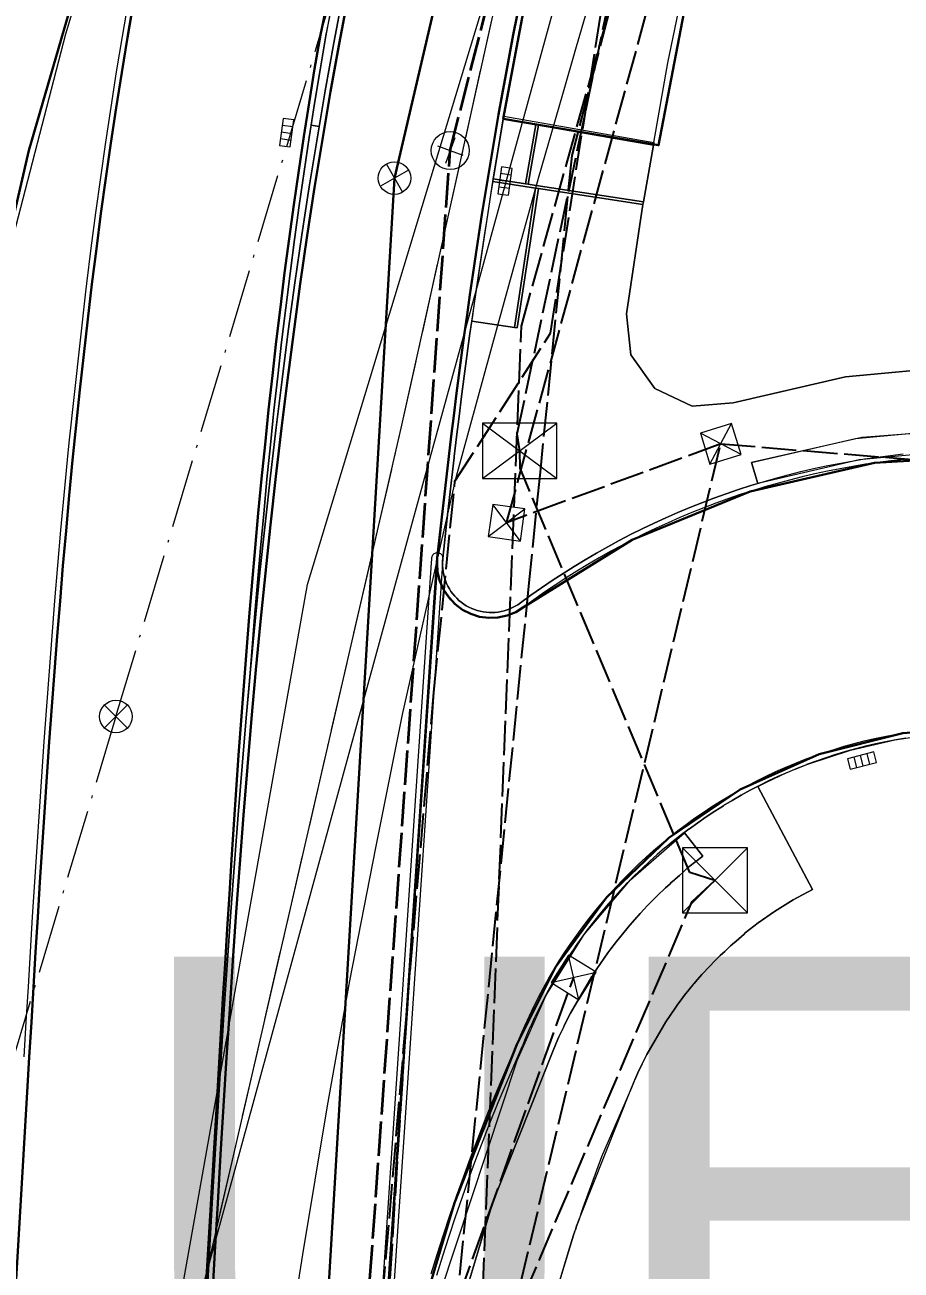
# Model space of a CAD drawing. Header units: metres. Extents: x 105014 to 106600, y 111320 to 118425.
# Drawn here: x 105715.6 to 105747.91, y 114019.05 to 114064.96 of the extents above; entities that cross this region are included whole.
import ezdxf
from ezdxf.enums import TextEntityAlignment as Align

# ---------------------------------------------------------------- set-up
doc = ezdxf.new("R2010")
doc.units = ezdxf.units.M
doc.linetypes.add('DASHDOT', pattern=[3.556, 2.54, -0.508, 0, -0.508])
doc.linetypes.add('DASHED', pattern=[1.524, 1.27, -0.254])
for name, color, linetype, lineweight in [('00-BASE-UE', 42, 'DASHED', 25), ('10-PAV-CALZADA-BRT', 12, 'CONTINUOUS', 30), ('10-PAV-CALZADA-MIXTA', 8, 'CONTINUOUS', 30), ('10-PAV-PARADERO', 30, 'CONTINUOUS', 30), ('10-PAV-SARDINEL', 252, 'CONTINUOUS', 13), ('20-EP-ZONA-DURA', 253, 'CONTINUOUS', 13), ('20-EP-ZONA-VERDE', 84, 'CONTINUOUS', 13), ('30-RED-ENEL-NODOS', 11, 'CONTINUOUS', 13), ('30-RED-ENEL-PROY', 1, 'DASHED', 25), ('30-RED-ETB-CAMARA', 151, 'CONTINUOUS', 13), ('30-RED-ETB-EXIST', 145, 'CONTINUOUS', 13), ('30-RED-ETB-PROY', 5, 'DASHED', 25), ('30-RED-MOVISTAR-PROY', 4, 'DASHED', 25), ('30-RED-VANTI-EXIST', 52, 'CONTINUOUS', 13), ('30-RED-VANTI-PROY', 2, 'DASHED', 25), ('30-RED-VANTI-RETIRO', 8, 'DASHDOT', 13), ('35-RH-ACUE-MENOR-EXIST', 151, 'CONTINUOUS', 13), ('35-RH-ACUE-MENOR-PROY', 5, 'DASHED', 25), ('35-RH-PLUV-COLECTOR', 96, 'CONTINUOUS', 30), ('35-RH-PLUV-NODOS', 94, 'CONTINUOUS', 13), ('35-RH-PLUV-RETIRO', 8, 'DASHDOT', 13), ('36-RH-SAN-COLECTOR-PROY', 6, 'DASHED', 35), ('36-RH-SAN-POZOS', 216, 'CONTINUOUS', 13), ('40-ROT-UE', 7, 'CONTINUOUS', 25), ('60-PREDIAL-LOTE', 42, 'CONTINUOUS', 13)]:
    doc.layers.add(name, color=color, linetype=linetype, lineweight=lineweight)

# ---------------------------------------------------------------- blocks, each defined once
blk = doc.blocks.new('CAM_ETB_T_13')
for p, q in [((-1.375, -1.025), (1.375, 1.025)), ((-1.375, 1.025), (1.375, -1.025))]:
    blk.add_line(p, q)
blk.add_lwpolyline([(-1.375, -1.025), (1.375, -1.025), (1.375, 1.025), (-1.375, 1.025)], close=True)
blk = doc.blocks.new('CAM_ETB_T_18')
for p, q in [((-1.2, -1.2), (1.2, 1.2)), ((-1.2, 1.2), (1.2, -1.2))]:
    blk.add_line(p, q)
blk.add_lwpolyline([(-1.2, -1.2), (1.2, -1.2), (1.2, 1.2), (-1.2, 1.2)], close=True)
blk = doc.blocks.new('CAJA_ENEL')
for p, q in [((-0.6, -0.6), (0.6, 0.6)), ((-0.6, 0.6), (0.6, -0.6))]:
    blk.add_line(p, q)
blk.add_lwpolyline([(-0.6, -0.6), (0.6, -0.6), (0.6, 0.6), (-0.6, 0.6)], close=True)
blk = doc.blocks.new('POZO_SAN')
for p, q in [((0, -0.5), (0, 0.5)), ((-0.5, 0), (0.5, 0))]:
    blk.add_line(p, q)
blk.add_circle((0, 0), 0.7)
blk = doc.blocks.new('SUMIDERO')
for p, q in [((-0.25, -0.2), (-0.25, 0.2)), ((0, -0.2), (0, 0.2)), ((0.25, -0.2), (0.25, 0.2))]:
    blk.add_line(p, q)
blk.add_lwpolyline([(-0.5, -0.2), (0.5, -0.2), (0.5, 0.2), (-0.5, 0.2)], close=True)
blk = doc.blocks.new('POZO_PLUV')
for p, q in [((-0.42, -0.42), (0.42, 0.42)), ((-0.42, 0.42), (0.42, -0.42))]:
    blk.add_line(p, q)
blk.add_circle((0, 0), 0.6)

msp = doc.modelspace()

# ---------------------------------------------------------------- linework, layer by layer
at = {"layer": '00-BASE-UE'}
for points in [[(105728.1181, 114003.5331), (105729.7038, 114028.8785), (105729.7043, 114028.8863), (105730.7959, 114045.1271), (105730.7963, 114045.1345), (105730.8077, 114045.3045), (105730.9705, 114046.8041), (105731.0547, 114047.5529), (105731.1409, 114048.3013), (105731.2291, 114049.0489), (105731.3191, 114049.7961), (105731.4113, 114050.5425), (105731.5055, 114051.2885), (105731.6019, 114052.0337), (105731.7003, 114052.7781), (105731.8011, 114053.5221), (105731.9041, 114054.2653), (105732.0093, 114055.0077), (105732.1169, 114055.7495), (105732.2269, 114056.4907), (105732.3393, 114057.2309), (105732.4541, 114057.9705), (105732.5713, 114058.7093), (105732.6913, 114059.4473), (105732.8137, 114060.1847), (105732.9387, 114060.9211), (105733.0663, 114061.6567), (105733.1967, 114062.3913), (105733.3299, 114063.1253), (105733.4657, 114063.8583), (105733.6043, 114064.5903), (105733.7459, 114065.3215)], [(105733.7459, 114065.3215), (105733.6043, 114064.5903), (105733.4657, 114063.8583), (105733.3299, 114063.1253), (105733.1967, 114062.3913), (105733.0663, 114061.6567), (105732.9387, 114060.9211), (105732.8137, 114060.1847), (105732.6913, 114059.4473), (105732.5713, 114058.7093), (105732.4541, 114057.9705), (105732.3393, 114057.2309), (105732.2269, 114056.4907), (105732.1169, 114055.7495), (105732.0093, 114055.0077), (105731.9041, 114054.2653), (105731.8011, 114053.5221), (105731.7003, 114052.7781), (105731.6019, 114052.0337), (105731.5055, 114051.2885), (105731.4113, 114050.5425), (105731.3191, 114049.7961), (105731.2291, 114049.0489), (105731.1409, 114048.3013), (105731.0547, 114047.5529), (105730.9705, 114046.8041), (105730.8077, 114045.3045), (105730.7963, 114045.1345), (105730.7959, 114045.1271), (105729.7043, 114028.8863), (105729.7038, 114028.8785), (105728.4105, 114009.6341)]]:
    msp.add_lwpolyline(points, dxfattribs=at)
at = {"layer": '10-PAV-CALZADA-BRT'}
for points in [[(105728.8979, 114076.0055), (105726.4985, 114064.5941), (105726.2839, 114063.3409), (105726.0793, 114062.0919), (105725.8831, 114060.8405), (105725.6951, 114059.5871), (105725.5151, 114058.3317), (105725.3427, 114057.0743), (105725.1777, 114055.8153), (105725.0197, 114054.5543), (105724.8685, 114053.2917), (105724.7239, 114052.0275), (105724.5855, 114050.7619), (105724.4531, 114049.4947), (105724.3263, 114048.2261), (105724.2049, 114046.9561), (105724.0885, 114045.6849), (105723.9769, 114044.4123), (105723.8697, 114043.1385), (105723.7667, 114041.8637), (105723.6675, 114040.5875), (105723.5721, 114039.3103), (105723.4797, 114038.0321), (105723.3905, 114036.7527), (105723.3039, 114035.4725), (105723.2197, 114034.1913), (105723.1377, 114032.9089), (105723.0573, 114031.6257), (105722.9785, 114030.3431), (105722.9009, 114029.0577), (105722.8239, 114027.7713), (105722.7477, 114026.4841), (105722.6717, 114025.1961), (105721.7205, 114009.0689)], [(105719.6463, 114073.7411), (105715.7391, 114060.325), (105712.5984, 114046.709)], [(105714.8433, 114011.3595), (105715.6839, 114025.6083), (105715.7599, 114026.8965), (105715.8363, 114028.1855), (105715.9133, 114029.4751), (105715.9913, 114030.7657), (105716.0707, 114032.0589), (105716.1517, 114033.3513), (105716.2345, 114034.6443), (105716.3195, 114035.9381), (105716.4071, 114037.2325), (105716.4973, 114038.5277), (105716.5909, 114039.8233), (105716.6877, 114041.1197), (105716.7885, 114042.4165), (105716.8933, 114043.7137), (105717.0025, 114045.0115), (105717.1163, 114046.3099), (105717.2353, 114047.6085), (105717.3595, 114048.9073), (105717.4895, 114050.2067), (105717.6253, 114051.5061), (105717.7673, 114052.8057), (105717.9161, 114054.1055), (105718.0715, 114055.4053), (105718.2343, 114056.7051), (105718.4047, 114058.0047), (105718.5829, 114059.3041), (105718.7691, 114060.6031), (105718.9639, 114061.9017), (105719.1675, 114063.2001), (105719.3801, 114064.4975), (105719.6011, 114065.7879)]]:
    msp.add_lwpolyline(points, dxfattribs=at)
at = {"layer": '10-PAV-CALZADA-MIXTA'}
for points in [[(105722.5055, 114017.9371), (105722.6067, 114019.7263), (105722.7095, 114021.5155), (105722.8149, 114023.3045), (105722.9229, 114025.0933), (105723.0345, 114026.8819), (105723.1501, 114028.6703), (105723.2701, 114030.4585), (105723.3955, 114032.2461), (105723.5265, 114034.0335), (105723.6639, 114035.8203), (105723.8083, 114037.6067), (105723.9601, 114039.3923), (105724.1197, 114041.1773), (105724.2881, 114042.9615), (105724.4657, 114044.7447), (105724.6529, 114046.5271), (105724.8505, 114048.3083), (105725.0589, 114050.0881), (105725.2787, 114051.8669), (105725.5105, 114053.6439), (105725.7549, 114055.4191), (105726.0123, 114057.1927), (105726.2835, 114058.9643), (105726.5689, 114060.7335), (105726.8691, 114062.5003), (105727.1845, 114064.2643), (105727.5157, 114066.0255)], [(105733.7459, 114065.3215), (105733.6043, 114064.5903), (105733.4657, 114063.8583), (105733.3299, 114063.1253), (105733.1967, 114062.3913), (105733.0663, 114061.6567), (105732.9387, 114060.9211), (105732.8137, 114060.1847), (105732.6913, 114059.4473), (105732.5713, 114058.7093), (105732.4541, 114057.9705), (105732.3393, 114057.2309), (105732.2269, 114056.4907), (105732.1169, 114055.7495), (105732.0093, 114055.0077), (105731.9041, 114054.2653), (105731.8011, 114053.5221), (105731.7003, 114052.7781), (105731.6019, 114052.0337), (105731.5055, 114051.2885), (105731.4113, 114050.5425), (105731.3191, 114049.7961), (105731.2291, 114049.0489), (105731.1409, 114048.3013), (105731.0547, 114047.5529), (105730.9705, 114046.8041), (105730.8077, 114045.3045), (105728.3933, 114009.3779)], [(105728.4105, 114009.634), (105730.7959, 114045.127), (105730.8195, 114044.7858), (105730.9008, 114044.4535), (105731.0376, 114044.14), (105731.2258, 114043.8544), (105731.4599, 114043.605), (105731.733, 114043.3991), (105732.0373, 114043.2428), (105732.3637, 114043.1406), (105732.7027, 114043.0954), (105733.0445, 114043.1088), (105733.3791, 114043.1801), (105733.6965, 114043.3074), (105733.9877, 114043.4869), (105737.9876, 114045.9693), (105742.3416, 114047.7595), (105746.9309, 114048.8086), (105751.6302, 114049.0879)], [(105769.2198, 114017.6121), (105769.4605, 114020.7861), (105769.1536, 114023.9544), (105768.308, 114027.0232), (105766.9489, 114029.9016), (105765.1165, 114032.5045), (105762.8651, 114034.7546), (105760.2612, 114036.5856), (105757.382, 114037.943), (105754.3127, 114038.7868), (105751.1442, 114039.092), (105747.9704, 114038.8494), (105744.885, 114038.0664), (105741.9796, 114036.7661), (105739.3401, 114034.9869), (105737.0446, 114032.7817), (105735.1612, 114030.2155), (105733.7455, 114027.3645), (105731.4369, 114021.5335), (105729.6482, 114015.5225)]]:
    msp.add_lwpolyline(points, dxfattribs=at)
msp.add_lwpolyline([(105730.8077, 114045.3045), (105730.7963, 114045.1344), (105730.8077, 114045.3045)], close=True, dxfattribs=at)
at = {"layer": '10-PAV-PARADERO'}
msp.add_lwpolyline([(105733.2324, 114061.4964), (105734.1565, 114066.4092), (105735.1495, 114071.0021), (105736.1324, 114075.0433), (105736.3206, 114074.9701), (105741.7657, 114073.6649), (105740.8677, 114069.9592), (105740.016, 114066.0464), (105738.9684, 114060.5238), (105733.2324, 114061.4964)], close=True, dxfattribs=at)
at = {"layer": '10-PAV-SARDINEL'}
for points in [[(105722.3058, 114017.9484), (105722.407, 114019.7377), (105722.5098, 114021.5272), (105722.6153, 114023.3165), (105722.7233, 114025.1056), (105722.8349, 114026.8946), (105722.9505, 114028.6835), (105723.0706, 114030.4722), (105723.196, 114032.2604), (105723.3271, 114034.0485), (105723.4646, 114035.836), (105723.609, 114037.6232), (105723.7609, 114039.4097), (105723.9206, 114041.1956), (105724.0891, 114042.9808), (105724.2668, 114044.7651), (105724.4541, 114046.5486), (105724.6518, 114048.331), (105724.8604, 114050.112), (105725.0803, 114051.8921), (105725.3123, 114053.6705), (105725.5569, 114055.4471), (105725.8145, 114057.2222), (105726.086, 114058.9954), (105726.3716, 114060.7662), (105726.6721, 114062.5348), (105726.9878, 114064.3004), (105727.3193, 114066.0634)], [(105727.5157, 114066.0255), (105727.1845, 114064.2643), (105726.8691, 114062.5003), (105726.5689, 114060.7335), (105726.2835, 114058.9643), (105726.0123, 114057.1927), (105725.7549, 114055.4191), (105725.5105, 114053.6439), (105725.2787, 114051.8669), (105725.0589, 114050.0881), (105724.8505, 114048.3083), (105724.6529, 114046.5271), (105724.4657, 114044.7447), (105724.2881, 114042.9615), (105724.1197, 114041.1773), (105723.9601, 114039.3923), (105723.8083, 114037.6067), (105723.6639, 114035.8203), (105723.5265, 114034.0335), (105723.3955, 114032.2461), (105723.2701, 114030.4585), (105723.1501, 114028.6703), (105723.0345, 114026.8819), (105722.9229, 114025.0933), (105722.8149, 114023.3045), (105722.7095, 114021.5155), (105722.6067, 114019.7263), (105722.5055, 114017.9371)], [(105721.7205, 114009.0689), (105722.6717, 114025.1961), (105722.7477, 114026.4841), (105722.8239, 114027.7713), (105722.9009, 114029.0577), (105722.9785, 114030.3431), (105723.0573, 114031.6257), (105723.1377, 114032.9089), (105723.2197, 114034.1913), (105723.3039, 114035.4725), (105723.3905, 114036.7527), (105723.4797, 114038.0321), (105723.5721, 114039.3103), (105723.6675, 114040.5875), (105723.7667, 114041.8637), (105723.8697, 114043.1385), (105723.9769, 114044.4123), (105724.0885, 114045.6849), (105724.2049, 114046.9561), (105724.3263, 114048.2261), (105724.4531, 114049.4947), (105724.5855, 114050.7619), (105724.7239, 114052.0275), (105724.8685, 114053.2917), (105725.0197, 114054.5543), (105725.1777, 114055.8153), (105725.3427, 114057.0743), (105725.5151, 114058.3317), (105725.6951, 114059.5871), (105725.8831, 114060.8405), (105726.0793, 114062.0919), (105726.2839, 114063.3409), (105726.4985, 114064.5941), (105726.7034, 114065.7423)], [(105726.9002, 114065.7065), (105726.6955, 114064.5597), (105726.4812, 114063.3079), (105726.2768, 114062.0603), (105726.0808, 114060.8102), (105725.893, 114059.5581), (105725.7132, 114058.3039), (105725.5409, 114057.0477), (105725.3761, 114055.7899), (105725.2182, 114054.53), (105725.0672, 114053.2685), (105724.9227, 114052.0053), (105724.7844, 114050.7407), (105724.6521, 114049.4744), (105724.5254, 114048.2067), (105724.4041, 114046.9375), (105724.2877, 114045.6671), (105724.1762, 114044.3952), (105724.0691, 114043.1221), (105723.9661, 114041.8479), (105723.8805, 114040.7471), (105723.7609, 114039.4097), (105723.609, 114037.6232), (105723.4646, 114035.836), (105723.3271, 114034.0485), (105723.196, 114032.2604), (105723.0706, 114030.4722), (105722.9505, 114028.6835), (105722.8349, 114026.8946), (105722.7233, 114025.1056), (105722.6153, 114023.3165), (105722.5098, 114021.5272), (105722.407, 114019.7377), (105722.3058, 114017.9484)], [(105728.3933, 114009.3779), (105730.8077, 114045.3045), (105730.9705, 114046.8041), (105731.0547, 114047.5529), (105731.1409, 114048.3013), (105731.2291, 114049.0489), (105731.3191, 114049.7961), (105731.4113, 114050.5425), (105731.5055, 114051.2885), (105731.6019, 114052.0337), (105731.7003, 114052.7781), (105731.8011, 114053.5221), (105731.9041, 114054.2653), (105732.0093, 114055.0077), (105732.1169, 114055.7495), (105732.2269, 114056.4907), (105732.3393, 114057.2309), (105732.4541, 114057.9705), (105732.5713, 114058.7093), (105732.6913, 114059.4473), (105732.8137, 114060.1847), (105732.9387, 114060.9211), (105733.0663, 114061.6567), (105733.1967, 114062.3913), (105733.3299, 114063.1253), (105733.4657, 114063.8583), (105733.6043, 114064.5903), (105733.7459, 114065.3215)], [(105733.9422, 114065.2831), (105733.8008, 114064.5527), (105733.6623, 114063.8215), (105733.5267, 114063.0893), (105733.3936, 114062.356), (105733.2633, 114061.6221), (105733.1359, 114060.8873), (105733.011, 114060.1516), (105732.8887, 114059.4149), (105732.7688, 114058.6776), (105732.6517, 114057.9395), (105732.537, 114057.2006), (105732.4247, 114056.461), (105732.3148, 114055.7205), (105732.2073, 114054.9793), (105732.1022, 114054.2375), (105731.9993, 114053.4949), (105731.8986, 114052.7516), (105731.8002, 114052.0078), (105731.7039, 114051.2631), (105731.6098, 114050.5177), (105731.5177, 114049.7719), (105731.4299, 114049.0488), (105731.4277, 114049.0253), (105731.4263, 114049.0142), (105731.3396, 114048.2782), (105731.2534, 114047.5303), (105731.1693, 114046.7822), (105731.0069, 114045.2865), (105728.5928, 114009.3645)], [(105728.211, 114009.6474), (105730.5961, 114045.1241), (105730.5962, 114045.1344), (105730.5966, 114045.1422), (105730.597, 114045.1478), (105730.5978, 114045.1618), (105730.6014, 114045.2286), (105730.602, 114045.2371), (105730.6081, 114045.3179), (105730.6086, 114045.3221), (105730.6146, 114045.3562), (105730.6264, 114045.3887), (105730.6437, 114045.4188), (105730.6658, 114045.4454), (105730.6922, 114045.4678), (105730.7221, 114045.4852), (105730.7546, 114045.4973), (105730.7886, 114045.5036), (105730.8232, 114045.5039), (105730.8574, 114045.4982), (105730.8901, 114045.4868), (105730.9203, 114045.4698), (105730.9471, 114045.4479), (105730.9697, 114045.4217), (105730.9875, 114045.392), (105730.9999, 114045.3597), (105731.0065, 114045.3257), (105731.0072, 114045.2911), (105731.007, 114045.2869), (105731.0007, 114045.2068), (105730.9962, 114045.1299), (105730.9961, 114045.1253), (105730.996, 114045.121), (105730.9955, 114045.1136), (105730.9947, 114045.0996), (105730.9975, 114045.0133), (105731.006, 114044.9018), (105731.0214, 114044.7909), (105731.0433, 114044.6824), (105731.0724, 114044.574), (105731.1076, 114044.4691), (105731.1494, 114044.3659), (105731.1974, 114044.2657), (105731.252, 114044.1679), (105731.3117, 114044.0748), (105731.3777, 114043.9849), (105731.4484, 114043.9), (105731.5257, 114043.818), (105731.6054, 114043.7433), (105731.6924, 114043.6714), (105731.7826, 114043.6057), (105731.8759, 114043.5463), (105731.9727, 114043.4927), (105732.0744, 114043.4443), (105732.1767, 114043.4032), (105732.2828, 114043.3681), (105732.3899, 114043.3398), (105732.4999, 114043.3179), (105732.6094, 114043.3031), (105732.7209, 114043.2949), (105732.8327, 114043.2938), (105732.9429, 114043.2994), (105733.054, 114043.3119), (105733.1643, 114043.3314), (105733.272, 114043.3574), (105733.3778, 114043.3899), (105733.4819, 114043.4291), (105733.5835, 114043.4747), (105733.682, 114043.5264), (105733.7764, 114043.5837), (105733.8699, 114043.6486), (105733.8736, 114043.6512), (105734.2559, 114043.9298), (105734.6477, 114044.2055), (105735.0442, 114044.4746), (105735.445, 114044.7371), (105735.8503, 114044.9928), (105736.2597, 114045.2418), (105736.6731, 114045.4837), (105737.0908, 114045.7189), (105737.5121, 114045.9471), (105737.9372, 114046.1682), (105738.366, 114046.3821), (105738.7982, 114046.5888), (105739.2339, 114046.7884), (105739.6729, 114046.9806), (105740.1149, 114047.1654), (105740.56, 114047.3428), (105741.0083, 114047.5129), (105741.4588, 114047.6754), (105741.9122, 114047.8303), (105742.3682, 114047.9776), (105742.8265, 114048.1173), (105743.2871, 114048.2494), (105743.7499, 114048.3737), (105744.2146, 114048.4903), (105744.6813, 114048.5991), (105745.1497, 114048.7002), (105745.6197, 114048.7933), (105746.0909, 114048.8786), (105746.5641, 114048.9561), (105747.0382, 114049.0256), (105747.5134, 114049.0872), (105747.9895, 114049.1409)], [(105748.0102, 114048.942), (105747.5374, 114048.8887), (105747.0655, 114048.8275), (105746.5947, 114048.7584), (105746.1252, 114048.6815), (105745.6569, 114048.5968), (105745.1902, 114048.5043), (105744.7251, 114048.404), (105744.2617, 114048.2959), (105743.8001, 114048.1801), (105743.3406, 114048.0567), (105742.8832, 114047.9255), (105742.4281, 114047.7868), (105741.9753, 114047.6405), (105741.525, 114047.4866), (105741.0774, 114047.3253), (105740.6325, 114047.1564), (105740.1905, 114046.9802), (105739.7515, 114046.7967), (105739.3156, 114046.6058), (105738.883, 114046.4077), (105738.4538, 114046.2024), (105738.028, 114045.9899), (105737.6058, 114045.7704), (105737.1874, 114045.5439), (105736.7728, 114045.3104), (105736.3622, 114045.07), (105735.9556, 114044.8228), (105735.5532, 114044.5688), (105735.1551, 114044.3082), (105734.7614, 114044.0409), (105734.3722, 114043.7671), (105733.9877, 114043.4869), (105733.8862, 114043.4164), (105733.7804, 114043.3522), (105733.671, 114043.2947), (105733.5582, 114043.2441), (105733.4424, 114043.2006), (105733.3242, 114043.1642), (105733.204, 114043.1353), (105733.0822, 114043.1138), (105732.9594, 114043.0999), (105732.8359, 114043.0937), (105732.7122, 114043.095), (105732.5889, 114043.104), (105732.4664, 114043.1206), (105732.3451, 114043.1448), (105732.2256, 114043.1763), (105732.1082, 114043.2153), (105731.9935, 114043.2613), (105731.8818, 114043.3144), (105731.7736, 114043.3743), (105731.6693, 114043.4408), (105731.5694, 114043.5135), (105731.4741, 114043.5923), (105731.3839, 114043.6769), (105731.299, 114043.7668), (105731.2199, 114043.8619), (105731.1468, 114043.9616), (105731.08, 114044.0656), (105731.0198, 114044.1736), (105730.9663, 114044.2851), (105730.9199, 114044.3997), (105730.8806, 114044.517), (105730.8486, 114044.6364), (105730.8241, 114044.7576), (105730.8071, 114044.8801), (105730.7977, 114045.0034), (105730.7959, 114045.127), (105728.4105, 114009.634)], [(105730.5849, 114018.9081), (105730.8072, 114019.6273), (105731.037, 114020.3442), (105731.2744, 114021.0586), (105731.5193, 114021.7705), (105731.7717, 114022.4797), (105732.0316, 114023.1862), (105732.2988, 114023.89), (105732.5735, 114024.5909), (105732.8555, 114025.2889), (105733.1449, 114025.9839), (105733.4416, 114026.6758), (105733.7455, 114027.3645), (105733.8898, 114027.7205), (105734.0415, 114028.0735), (105734.2005, 114028.4232), (105734.3667, 114028.7695), (105734.54, 114029.1123), (105734.7205, 114029.4515), (105734.9079, 114029.7868), (105735.1023, 114030.1181), (105735.3035, 114030.4454), (105735.5114, 114030.7684), (105735.726, 114031.087), (105735.9472, 114031.4011), (105736.1749, 114031.7105), (105736.4089, 114032.0151), (105736.6492, 114032.3148), (105736.8957, 114032.6095), (105737.1482, 114032.899), (105737.4067, 114033.1831), (105737.6711, 114033.4619), (105737.9411, 114033.735), (105738.2168, 114034.0026), (105738.498, 114034.2643), (105738.7846, 114034.5202), (105739.0764, 114034.77), (105739.3733, 114035.0137), (105739.6752, 114035.2512), (105739.982, 114035.4824), (105740.2936, 114035.7072), (105740.6097, 114035.9254), (105740.9303, 114036.1371), (105741.2552, 114036.342), (105741.5843, 114036.5402), (105741.9175, 114036.7314), (105742.2545, 114036.9157), (105742.5953, 114037.093), (105742.9397, 114037.2632), (105743.2876, 114037.4261), (105743.6388, 114037.5819), (105743.9931, 114037.7302), (105744.3504, 114037.8712), (105744.7106, 114038.0048), (105745.0735, 114038.1308), (105745.4389, 114038.2493), (105745.8067, 114038.3602), (105746.1768, 114038.4634), (105746.5489, 114038.5589), (105746.9229, 114038.6466), (105747.2986, 114038.7266), (105747.6759, 114038.7987), (105748.0546, 114038.863)], [(105748.084, 114038.6652), (105747.7133, 114038.6023), (105747.3395, 114038.5308), (105746.9663, 114038.4514), (105746.5969, 114038.3648), (105746.2305, 114038.2707), (105746.2265, 114038.2697), (105745.8608, 114038.1676), (105745.5006, 114038.059), (105745.4967, 114038.0578), (105745.1376, 114037.9414), (105744.7797, 114037.8171), (105744.4238, 114037.6851), (105744.42, 114037.6837), (105744.0703, 114037.5457), (105744.0665, 114037.5442), (105743.7195, 114037.3988), (105743.37, 114037.2439), (105743.0257, 114037.0826), (105742.6849, 114036.9142), (105742.3477, 114036.7388), (105742.0171, 114036.5579), (105742.0134, 114036.5559), (105741.6863, 114036.3681), (105741.3619, 114036.1728), (105741.3584, 114036.1707), (105741.0374, 114035.9681), (105740.7215, 114035.7595), (105740.4089, 114035.5438), (105740.1025, 114035.3226), (105740.0991, 114035.3202), (105739.7985, 114035.0937), (105739.4978, 114034.8571), (105739.2065, 114034.618), (105739.2033, 114034.6154), (105738.9162, 114034.3695), (105738.6334, 114034.1171), (105738.3559, 114033.8588), (105738.0834, 114033.5944), (105738.0805, 114033.5914), (105737.8162, 114033.3242), (105737.8134, 114033.3212), (105737.5547, 114033.0485), (105737.5519, 114033.0454), (105737.299, 114032.7674), (105737.2962, 114032.7644), (105737.047, 114032.4787), (105736.8034, 114032.1875), (105736.5665, 114031.8919), (105736.3361, 114031.5919), (105736.3335, 114031.5886), (105736.1084, 114031.2827), (105735.8919, 114030.9752), (105735.8896, 114030.9718), (105735.6783, 114030.6582), (105735.4727, 114030.3388), (105735.2748, 114030.0169), (105735.2727, 114030.0134), (105735.0822, 114029.6888), (105734.8968, 114029.357), (105734.7172, 114029.0195), (105734.5466, 114028.6822), (105734.3826, 114028.3404), (105734.3808, 114028.3366), (105734.2253, 114027.9945), (105734.2236, 114027.9907), (105734.0739, 114027.6423), (105733.9309, 114027.2894), (105733.9285, 114027.2838), (105733.625, 114026.596), (105733.329, 114025.9058), (105733.0407, 114025.2132), (105732.7594, 114024.5173), (105732.4854, 114023.818), (105732.2189, 114023.1162), (105731.9598, 114022.4117), (105731.7082, 114021.7044), (105731.4639, 114020.9945), (105731.2272, 114020.2821), (105730.998, 114019.5673), (105730.7761, 114018.8494)]]:
    msp.add_lwpolyline(points, dxfattribs=at)
msp.add_lwpolyline([(105730.7963, 114045.1344), (105730.8077, 114045.3045), (105730.8002, 114045.2196), (105730.7963, 114045.1344)], close=True, dxfattribs=at)
at = {"layer": '20-EP-ZONA-DURA'}
for points in [[(105733.8046, 114064.5384), (105733.3936, 114062.356), (105733.5267, 114063.0893), (105733.6623, 114063.8215), (105733.7983, 114064.5395), (105733.8046, 114064.5384)], [(105723.9206, 114041.1956), (105723.8805, 114040.7471), (105723.9661, 114041.8479), (105724.0691, 114043.1221), (105724.1762, 114044.3952), (105724.2877, 114045.6671), (105724.4041, 114046.9375), (105724.5254, 114048.2067), (105724.6521, 114049.4744), (105724.7844, 114050.7407), (105724.9227, 114052.0053), (105725.0672, 114053.2685), (105725.2182, 114054.53), (105725.3761, 114055.7899), (105725.5409, 114057.0477), (105725.7132, 114058.3039), (105725.893, 114059.5581), (105726.0808, 114060.8102), (105726.1517, 114061.2631), (105726.4481, 114061.2167), (105726.3716, 114060.7662), (105726.086, 114058.9954), (105725.8145, 114057.2222), (105725.5569, 114055.4471), (105725.3123, 114053.6705), (105725.0803, 114051.8921), (105724.8604, 114050.112), (105724.6518, 114048.331), (105724.4541, 114046.5486), (105724.2668, 114044.7651), (105724.0891, 114042.9808), (105723.9206, 114041.1956)]]:
    msp.add_lwpolyline(points, close=True, dxfattribs=at)
for points in [[(105750.9617, 114050.0926), (105746.4712, 114049.7491), (105746.4619, 114049.7476), (105742.3967, 114048.8221), (105742.6317, 114048.0575), (105742.3682, 114047.9776), (105741.9122, 114047.8303), (105741.4588, 114047.6754), (105741.0083, 114047.5129), (105740.56, 114047.3428), (105740.1149, 114047.1654), (105739.6729, 114046.9806), (105739.2339, 114046.7884), (105738.7982, 114046.5888), (105738.366, 114046.3821), (105737.9372, 114046.1682), (105737.5121, 114045.9471), (105737.0908, 114045.7189), (105736.6731, 114045.4837), (105736.2597, 114045.2418), (105735.8503, 114044.9928), (105735.445, 114044.7371), (105735.0442, 114044.4746), (105734.6477, 114044.2055), (105734.2559, 114043.9298), (105733.8736, 114043.6512), (105733.8699, 114043.6486), (105733.7764, 114043.5837), (105733.682, 114043.5264), (105733.5835, 114043.4747), (105733.4819, 114043.4291), (105733.3778, 114043.3899), (105733.272, 114043.3574), (105733.1643, 114043.3314), (105733.054, 114043.3119), (105732.9429, 114043.2994), (105732.8327, 114043.2938), (105732.7209, 114043.2949), (105732.6094, 114043.3031), (105732.4999, 114043.3179), (105732.3899, 114043.3398), (105732.2828, 114043.3681), (105732.1767, 114043.4032), (105732.0744, 114043.4443), (105731.9727, 114043.4927), (105731.8759, 114043.5463), (105731.7826, 114043.6057), (105731.6924, 114043.6714), (105731.6054, 114043.7433), (105731.5257, 114043.818), (105731.4484, 114043.9), (105731.3777, 114043.9849), (105731.3117, 114044.0748), (105731.252, 114044.1679), (105731.1974, 114044.2657), (105731.1494, 114044.3659), (105731.1076, 114044.4691), (105731.0724, 114044.574), (105731.0433, 114044.6824), (105731.0214, 114044.7909), (105731.006, 114044.9018), (105730.9975, 114045.0133), (105730.9945, 114045.0996), (105730.9954, 114045.1136), (105730.9959, 114045.121), (105730.9961, 114045.1253), (105730.9963, 114045.1299), (105731.0011, 114045.2068), (105731.007, 114045.2867), (105731.0073, 114045.2911), (105731.1693, 114046.7822), (105731.2534, 114047.5303), (105731.3396, 114048.2782), (105731.4263, 114049.0142), (105731.4277, 114049.0253), (105731.4299, 114049.0488), (105731.5177, 114049.7719), (105731.6098, 114050.5177), (105731.7039, 114051.2631), (105731.8002, 114052.0078), (105731.8986, 114052.7516), (105731.9993, 114053.4949), (105732.0749, 114054.0405), (105733.6572, 114053.8015), (105733.7559, 114053.7865), (105734.5325, 114058.9282), (105738.388, 114058.3434), (105737.7787, 114054.3075), (105737.9405, 114052.7937), (105738.8245, 114051.5542), (105740.203, 114050.9081), (105741.7212, 114051.0218), (105741.7212, 114051.0218), (105745.8539, 114051.9808), (105750.0775, 114052.3811)], [(105731.9893, 114018.6913), (105732.5849, 114020.6607), (105732.7797, 114021.3053), (105732.7847, 114021.3201), (105732.7957, 114021.3525), (105732.8012, 114021.3687), (105732.8067, 114021.3849), (105732.8179, 114021.4173), (105732.8234, 114021.4335), (105732.8289, 114021.4497), (105732.8401, 114021.4819), (105732.8458, 114021.4981), (105732.8515, 114021.5143), (105732.8627, 114021.5465), (105732.8684, 114021.5626), (105732.8741, 114021.5787), (105732.8857, 114021.6107), (105732.9461, 114021.7799), (105732.9731, 114021.8547), (105735.0519, 114027.0851), (105735.1901, 114027.4125), (105735.2917, 114027.6431), (105735.4671, 114028.0205), (105735.4905, 114028.0689), (105735.7191, 114028.5241), (105736.5033, 114029.8777), (105736.5119, 114029.8911), (105736.5381, 114029.9317), (105736.5574, 114029.9614), (105736.5601, 114029.9655), (105736.9539, 114030.5443), (105737.0949, 114030.7401), (105737.2057, 114030.8897), (105737.4129, 114031.1609), (105737.7973, 114031.6361), (105737.8411, 114031.6881), (105737.9067, 114031.7651), (105738.1739, 114032.0699), (105738.2037, 114032.1031), (105738.2929, 114032.2013), (105738.4342, 114032.3538), (105738.5501, 114032.4759), (105738.7587, 114032.6899), (105739.0059, 114032.9345), (105739.1317, 114033.0551), (105739.2227, 114033.1407), (105739.3773, 114033.2837), (105739.4337, 114033.3349), (105739.4841, 114033.3803), (105739.5513, 114033.4403), (105739.5682, 114033.4553), (105739.5769, 114033.4631), (105739.7355, 114033.6015), (105739.8767, 114033.7227), (105739.9543, 114033.8093), (105740.0823, 114033.9151), (105740.5925, 114034.3117), (105739.9197, 114035.1747), (105739.9161, 114035.1793), (105739.3943, 114034.7735), (105739.4978, 114034.8571), (105739.7985, 114035.0937), (105740.0991, 114035.3202), (105740.1025, 114035.3226), (105740.4089, 114035.5438), (105740.7215, 114035.7595), (105741.0374, 114035.9681), (105741.3584, 114036.1707), (105741.3619, 114036.1728), (105741.6863, 114036.3681), (105742.0134, 114036.5559), (105742.0171, 114036.5579), (105742.3477, 114036.7388), (105742.6849, 114036.9142), (105742.9247, 114037.0327), (105742.6295, 114036.8759), (105742.6295, 114036.8759), (105744.6457, 114033.0779), (105743.9293, 114032.6977), (105743.7283, 114032.5791), (105743.2405, 114032.2699), (105742.6357, 114031.8471), (105742.1633, 114031.4795), (105742.1191, 114031.4303), (105741.8301, 114031.1823), (105741.7717, 114031.1314), (105741.6907, 114031.0607), (105741.6781, 114031.0495), (105741.6209, 114030.9983), (105741.5809, 114030.9623), (105741.5395, 114030.9247), (105741.4061, 114030.8013), (105741.3367, 114030.7359), (105741.2385, 114030.6419), (105741.0297, 114030.4353), (105740.8571, 114030.2583), (105740.7685, 114030.1647), (105740.6499, 114030.0367), (105740.5769, 114029.9565), (105740.5667, 114029.9453), (105740.3285, 114029.6735), (105740.2837, 114029.6207), (105740.2657, 114029.5995), (105740.2441, 114029.5728), (105739.9285, 114029.1825), (105739.7629, 114028.9659), (105739.6791, 114028.8527), (105739.5753, 114028.7087), (105739.2313, 114028.2029), (105738.5357, 114027.0021), (105738.3619, 114026.6563), (105738.3599, 114026.6525), (105738.2071, 114026.3233), (105738.1285, 114026.1449), (105738.0709, 114026.0085), (105737.9695, 114025.7681), (105736.8564, 114023.2258), (105736.1706, 114021.3382), (105736.0219, 114020.8829), (105735.9455, 114020.6637), (105735.8995, 114020.5351), (105735.8901, 114020.5089), (105735.8807, 114020.4825), (105735.8715, 114020.4563), (105735.8623, 114020.4299), (105735.8531, 114020.4035), (105735.8441, 114020.3771), (105735.8349, 114020.3507), (105735.8279, 114020.3297), (105735.6479, 114019.7345), (105735.2667, 114018.4739)]]:
    msp.add_lwpolyline(points, dxfattribs=at)
at = {"layer": '20-EP-ZONA-VERDE'}
for points in [[(105727.3195, 114066.0635), (105726.9877, 114064.3005), (105726.6721, 114062.5345), (105726.4481, 114061.2167), (105726.1517, 114061.2631), (105726.2767, 114062.0601), (105726.4811, 114063.3079), (105726.6955, 114064.5601), (105729.0921, 114075.9582)], [(105714.7455, 114055.5289), (105717.1123, 114064.6347), (105719.8251, 114073.6435)], [(105781.6028, 114029.0996), (105780.2092, 114033.0759), (105778.302, 114036.8332), (105775.9149, 114040.3053), (105773.0897, 114043.4313), (105769.876, 114046.1563), (105766.3303, 114048.4326), (105762.5147, 114050.2201), (105758.4963, 114051.4875), (105754.3167, 114052.2157), (105750.0775, 114052.3811), (105745.8539, 114051.9808), (105741.7212, 114051.0218), (105740.2032, 114050.908), (105738.8248, 114051.5539), (105737.9408, 114052.7931), (105737.7787, 114054.3075), (105738.388, 114058.3434), (105738.4055, 114058.442), (105738.7756, 114060.5309), (105738.7931, 114060.6293), (105739.3125, 114063.5623), (105740.3343, 114068.5445)], [(105719.4039, 114065.8221), (105719.1829, 114064.5307), (105718.9701, 114063.2317), (105718.7663, 114061.9321), (105718.5713, 114060.6321), (105718.3849, 114059.3317), (105718.2065, 114058.0311), (105718.0359, 114056.7305), (105717.8731, 114055.4297), (105717.8361, 114055.1201), (105717.2231, 114049.5533), (105717.1605, 114048.9269), (105717.0361, 114047.6271), (105716.9173, 114046.3277), (105716.8033, 114045.0287), (105716.6941, 114043.7303), (105716.5891, 114042.4323), (105716.4883, 114041.1349), (105716.3915, 114039.8381), (105716.2979, 114038.5417), (105716.2075, 114037.2463), (105716.1199, 114035.9515), (105716.0349, 114034.6573), (105715.9521, 114033.3639), (105715.8711, 114032.0713), (105715.7917, 114030.7777), (105715.7137, 114029.4871), (105715.6365, 114028.1973), (105715.5603, 114026.9083)], [(105750.1687, 114049.282), (105746.3593, 114048.9215), (105742.6317, 114048.0575), (105742.3967, 114048.8221), (105746.2288, 114049.7108), (105750.1451, 114050.0816)], [(105735.0523, 114017.7651), (105735.6479, 114019.7345), (105735.8279, 114020.3297), (105735.8349, 114020.3507), (105735.8441, 114020.3771), (105735.8531, 114020.4035), (105735.8623, 114020.4299), (105735.8715, 114020.4563), (105735.8807, 114020.4825), (105735.8901, 114020.5089), (105735.8995, 114020.5351), (105735.9455, 114020.6637), (105736.0219, 114020.8829), (105737.9695, 114025.7681), (105738.1285, 114026.1449), (105738.2071, 114026.3233), (105738.3599, 114026.6525), (105738.3619, 114026.6563), (105738.5357, 114027.0021), (105739.2313, 114028.2029), (105739.5753, 114028.7087), (105739.6791, 114028.8527), (105739.7629, 114028.9659), (105739.9285, 114029.1825), (105740.2657, 114029.5995), (105740.2837, 114029.6207), (105740.3285, 114029.6735), (105740.5667, 114029.9453), (105740.5769, 114029.9565), (105740.6499, 114030.0367), (105740.7685, 114030.1647), (105740.8571, 114030.2583), (105741.0297, 114030.4353), (105741.2385, 114030.6419), (105741.3367, 114030.7359), (105741.4061, 114030.8013), (105741.5395, 114030.9247), (105741.5809, 114030.9623), (105741.6209, 114030.9983), (105741.6781, 114031.0495), (105741.6907, 114031.0607), (105741.8301, 114031.1823), (105742.1191, 114031.4303), (105742.1633, 114031.4795), (105742.6357, 114031.8471), (105743.2405, 114032.2699), (105743.7283, 114032.5791), (105743.9293, 114032.6977), (105744.6457, 114033.0779), (105742.6295, 114036.8759), (105742.9443, 114037.0431), (105743.7003, 114037.3907), (105744.0071, 114037.5201), (105744.2893, 114037.6331), (105744.4661, 114037.7013), (105746.0499, 114038.2213), (105747.6731, 114038.5949), (105748.4161, 114038.7149)], [(105729.7977, 114014.8149), (105733.7467, 114026.7729), (105734.8162, 114029.1872), (105736.2221, 114031.4227), (105737.9352, 114033.4325), (105739.9197, 114035.1747), (105740.5925, 114034.3117), (105740.5925, 114034.3117), (105740.0823, 114033.9151), (105739.9543, 114033.8093), (105739.8767, 114033.7227), (105739.7355, 114033.6015), (105739.5769, 114033.4631), (105739.5513, 114033.4403), (105739.4841, 114033.3803), (105739.4337, 114033.3349), (105739.3773, 114033.2837), (105739.2227, 114033.1407), (105739.1317, 114033.0551), (105739.0059, 114032.9345), (105738.7587, 114032.6899), (105738.5501, 114032.4759), (105738.4342, 114032.3538), (105738.2929, 114032.2013), (105738.2037, 114032.1031), (105738.1739, 114032.0699), (105737.9067, 114031.7651), (105737.8411, 114031.6881), (105737.7973, 114031.6361), (105737.4129, 114031.1609), (105737.2057, 114030.8897), (105737.0949, 114030.7401), (105736.9539, 114030.5443), (105736.5601, 114029.9655), (105736.5381, 114029.9317), (105736.5119, 114029.8911), (105736.5033, 114029.8777), (105735.7191, 114028.5241), (105735.4905, 114028.0689), (105735.4671, 114028.0205), (105735.2917, 114027.6431), (105735.1901, 114027.4125), (105735.0519, 114027.0851), (105732.9731, 114021.8547), (105732.9461, 114021.7799), (105732.8857, 114021.6107), (105732.8741, 114021.5787), (105732.8627, 114021.5465), (105732.8515, 114021.5143), (105732.8401, 114021.4819), (105732.8289, 114021.4497), (105732.8179, 114021.4173), (105732.8067, 114021.3849), (105732.7957, 114021.3525), (105732.7847, 114021.3201), (105732.7797, 114021.3053), (105732.5849, 114020.6607), (105731.9893, 114018.6913)]]:
    msp.add_lwpolyline(points, dxfattribs=at)
for points in [[(105734.4394, 114061.2791), (105734.0537, 114059.1017), (105732.8663, 114059.281), (105733.2407, 114061.4915), (105734.4394, 114061.2791)], [(105738.7931, 114060.6293), (105738.7756, 114060.5309), (105734.5387, 114061.2662), (105734.4401, 114061.2833), (105733.2407, 114061.4915), (105733.2579, 114061.5901), (105738.7931, 114060.6293)], [(105734.4401, 114061.2833), (105734.4394, 114061.2791), (105733.2407, 114061.4915), (105734.4401, 114061.2833)], [(105734.5387, 114061.2662), (105734.1525, 114059.0867), (105734.0537, 114059.1017), (105734.4394, 114061.2791), (105734.4401, 114061.2833), (105734.5387, 114061.2662)], [(105738.7756, 114060.5309), (105738.4055, 114058.442), (105734.4491, 114059.0419), (105734.1525, 114059.0867), (105734.5387, 114061.2662), (105738.7756, 114060.5309)], [(105734.4338, 114058.9431), (105733.6572, 114053.8015), (105732.0749, 114054.0405), (105732.8509, 114059.1823), (105734.4338, 114058.9431)], [(105734.0537, 114059.1017), (105734.1525, 114059.0867), (105734.4491, 114059.0419), (105738.4055, 114058.442), (105738.388, 114058.3434), (105734.5325, 114058.9282), (105734.4338, 114058.9431), (105732.8509, 114059.1823), (105732.8663, 114059.281), (105734.0537, 114059.1017)], [(105734.5325, 114058.9282), (105733.7559, 114053.7865), (105733.6572, 114053.8015), (105734.4338, 114058.9431), (105734.5325, 114058.9282)]]:
    msp.add_lwpolyline(points, close=True, dxfattribs=at)
at = {"layer": '30-RED-ENEL-PROY'}
for points in [[(105733.3615, 114046.6071), (105739.9039, 114070.4451)], [(105732.0915, 114011.0835), (105741.2585, 114049.5135)], [(105741.2585, 114049.5135), (105733.3615, 114046.6071)], [(105741.2585, 114049.5135), (105760.8457, 114047.9153)], [(105729.5217, 114012.2745), (105735.8373, 114029.8387)]]:
    msp.add_lwpolyline(points, dxfattribs=at)
at = {"layer": '30-RED-ETB-EXIST'}
msp.add_lwpolyline([(105721.925, 114017.065), (105721.951, 114017.662), (105729.906, 114046.675), (105739.171, 114080.366), (105741.95, 114089.145), (105742.396, 114090.017), (105742.444, 114089.992)], dxfattribs=at)
at = {"layer": '30-RED-ETB-PROY'}
for points in [[(105733.845, 114049.256), (105733.753, 114049.878), (105742.173, 114089.558), (105742.444, 114089.992)], [(105741.047, 114033.417), (105740.123, 114033.707), (105733.86, 114048.617), (105733.845, 114049.256)], [(105730.926, 114010.583), (105730.972, 114010.988), (105740.203, 114032.636), (105741.047, 114033.417)]]:
    msp.add_lwpolyline(points, dxfattribs=at)
at = {"layer": '30-RED-MOVISTAR-PROY'}
msp.add_lwpolyline([(105732.3636, 114015.1889), (105733.9073, 114053.8585), (105747.0425, 114100.9483), (105756.1983, 114120.1375), (105814.1362, 114210.2194)], dxfattribs=at)
at = {"layer": '30-RED-VANTI-EXIST'}
msp.add_lwpolyline([(105718.4766, 113915.5228), (105718.6339, 113922.4429), (105719.2395, 113947.8099), (105720.1133, 113981.1787), (105721.1593, 114014.0323), (105729.4755, 114050.0875), (105734.4411, 114072.4395), (105742.8363, 114092.3855), (105747.7619, 114103.8245), (105751.6205, 114113.1251), (105754.0647, 114118.8853), (105754.9175, 114120.2685)], dxfattribs=at)
at = {"layer": '30-RED-VANTI-PROY'}
msp.add_lwpolyline([(105723.0949, 113915.2215), (105723.4981, 113920.8795), (105724.6913, 113944.0477), (105725.9483, 113967.4421), (105727.0603, 113988.3507), (105728.3959, 114013.3611), (105730.6783, 114040.3445), (105731.4573, 114048.1333), (105734.9819, 114053.5943), (105736.8243, 114065.2785), (105738.5657, 114072.6891), (105741.0411, 114081.8181), (105745.6237, 114095.1253), (105747.9125, 114101.3023), (105753.8317, 114113.7905), (105753.9255, 114115.2211), (105755.2749, 114117.9493), (105756.4833, 114118.6705), (105756.7763, 114119.1933)], dxfattribs=at)
at = {"layer": '30-RED-VANTI-RETIRO'}
msp.add_lwpolyline([(105718.4766, 113915.5228), (105718.6339, 113922.4429), (105719.2395, 113947.8099), (105720.1133, 113981.1787), (105721.1593, 114014.0323), (105729.4755, 114050.0875), (105734.4411, 114072.4395), (105742.8363, 114092.3855), (105747.7619, 114103.8245), (105751.6205, 114113.1251), (105754.0647, 114118.8853), (105754.9175, 114120.2685)], dxfattribs=at)
at = {"layer": '35-RH-ACUE-MENOR-EXIST'}
msp.add_lwpolyline([(105720.75, 114014.68), (105726.02, 114044.33), (105736.05, 114077.4), (105756.61, 114125.28), (105788.41, 114176.16)], dxfattribs=at)
at = {"layer": '35-RH-ACUE-MENOR-PROY'}
msp.add_lwpolyline([(105775.1931, 114152.6134), (105763.6431, 114134.3395), (105761.1454, 114128.2512), (105756.3603, 114119.9945), (105745.8364, 114099.0822), (105739.7999, 114075.749), (105735.7646, 114060.1459), (105734.5946, 114048.474), (105734.1831, 114044.3879), (105731.4187, 114016.7899), (105728.028, 113981.1086), (105727.9867, 113980.2826), (105727.8323, 113977.0842), (105726.6892, 113953.5314), (105726.9974, 113951.7182), (105726.4346, 113939.5222), (105725.9422, 113938.1362), (105725.9112, 113936.9908), (105724.1511, 113899.9751)], dxfattribs=at)
at = {"layer": '35-RH-PLUV-COLECTOR'}
for points in [[(105735.5607, 114086.4457), (105729.2259, 114059.3113)], [(105735.5607, 114086.4457), (105729.2259, 114059.3113)], [(105729.2259, 114059.3113), (105725.7042, 113999.9239)], [(105729.2259, 114059.3113), (105725.7042, 113999.9239)]]:
    msp.add_lwpolyline(points, dxfattribs=at)
at = {"layer": '35-RH-PLUV-RETIRO'}
for points in [[(105718.9548, 114039.4603), (105731.5524, 114081.4963)], [(105718.9548, 114039.4603), (105709.4296, 114007.7649)]]:
    msp.add_lwpolyline(points, dxfattribs=at)
at = {"layer": '36-RH-SAN-COLECTOR-PROY'}
for points in [[(105731.2818, 114060.3264), (105739.532, 114092.8123)], [(105727.4599, 114006.5371), (105731.2818, 114060.3264)]]:
    msp.add_lwpolyline(points, dxfattribs=at)
at = {"layer": '60-PREDIAL-LOTE'}
msp.add_lwpolyline([(105724.7406, 114012.6446), (105725.8511, 114019.6203), (105726.7587, 114025.0996), (105727.585, 114029.7145), (105728.5456, 114034.617), (105729.5195, 114039.5306), (105730.832, 114045.3161), (105731.5152, 114048.327), (105733.0208, 114053.845), (105734.5412, 114059.3126), (105735.434, 114062.4043), (105735.9407, 114064.1587), (105737.3291, 114068.9053)], dxfattribs=at)

# ---------------------------------------------------------------- block references
at = {"layer": '30-RED-ENEL-NODOS'}
for p, rotation in [((105741.2585, 114049.5135), 107), ((105733.3615, 114046.607), 82.2), ((105735.8372, 114029.8386), 58.1)]:
    msp.add_blockref('CAJA_ENEL', p, dxfattribs=dict(at, rotation=rotation))
at = {"layer": '30-RED-ETB-CAMARA'}
for name, p in [('CAM_ETB_T_13', (105733.845, 114049.256)), ('CAM_ETB_T_18', (105741.047, 114033.417))]:
    msp.add_blockref(name, p, dxfattribs=at)
at = {"layer": '35-RH-PLUV-NODOS'}
for name, p, rotation in [('SUMIDERO', (105725.2553, 114060.9891), 262.3), ('SUMIDERO', (105725.2553, 114060.9891), 262.3), ('POZO_PLUV', (105729.2259, 114059.3113), 255), ('POZO_PLUV', (105729.2259, 114059.3113), 255), ('SUMIDERO', (105733.3032, 114059.2027), 82.3), ('SUMIDERO', (105733.3032, 114059.2027), 82.3), ('SUMIDERO', (105733.3032, 114059.2027), 82.3), ('SUMIDERO', (105746.467, 114037.8324), 14.5), ('SUMIDERO', (105746.467, 114037.8324), 14.5), ('SUMIDERO', (105746.467, 114037.8324), 14.5)]:
    msp.add_blockref(name, p, dxfattribs=dict(at, rotation=rotation))
msp.add_blockref('POZO_PLUV', (105718.9548, 114039.4603), dxfattribs=at)
msp.add_blockref('POZO_PLUV', (105718.9548, 114039.4603), dxfattribs=at)
at = {"layer": '36-RH-SAN-POZOS', "rotation": 250}
msp.add_blockref('POZO_SAN', (105731.2818, 114060.3264), dxfattribs=at)

# ---------------------------------------------------------------- texts
at = {"layer": '40-ROT-UE'}
msp.add_text('UE-08', height=18, dxfattribs=at).set_placement((105753.3577, 114021.6058), align=Align.MIDDLE_CENTER)

doc.saveas('drawing.dxf')
